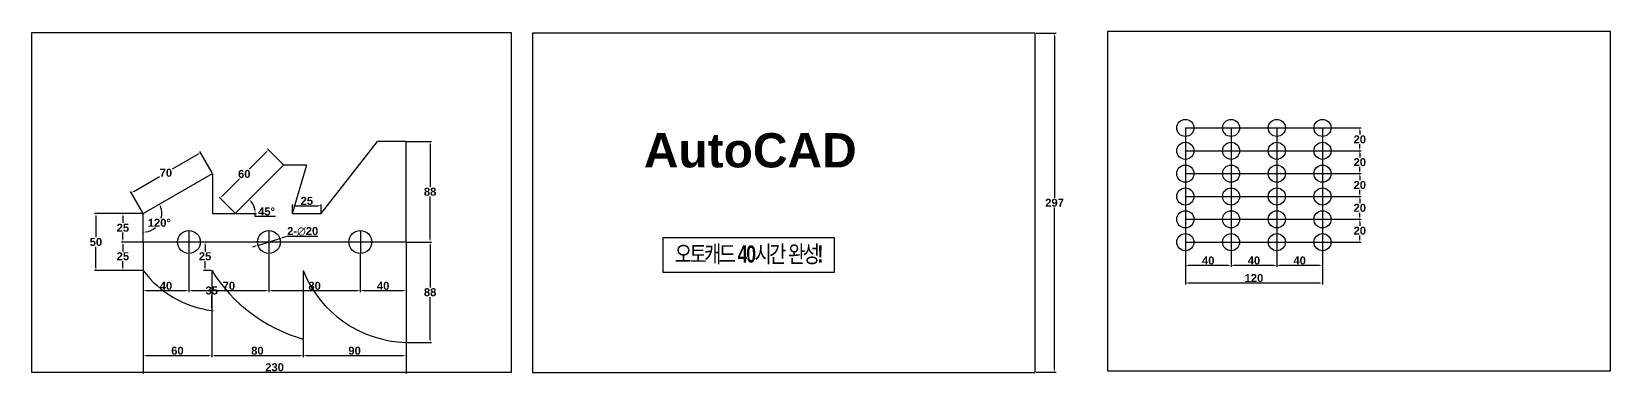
# Model space of a CAD drawing. Header units: millimetres. Extents: x 0 to 12057, y -41 to 471.
# Drawn here: x 2791 to 4172, y -4 to 295 of the extents above; entities that cross this region are included whole.
import ezdxf

# ---------------------------------------------------------------- set-up
doc = ezdxf.new("R2010")
doc.units = ezdxf.units.MM
doc.header["$LTSCALE"] = 2
doc.styles.get("Standard").update_dxf_attribs({"font": 'arialbd.ttf'})
doc.dimstyles.new('ISO-25', dxfattribs={"dimtxt": 7, "dimasz": 2.5, "dimexe": 1.25, "dimexo": 0.625, "dimtad": 1, "dimtih": 1, "dimtoh": 1, "dimdsep": 46, "dimtxsty": 'Standard', "dimcen": 2.5, "dimclrd": 1, "dimclre": 1, "dimclrt": 2, "dimadec": 0, "dimazin": 0, "dimtfac": 1, "dimtmove": 0, "dimatfit": 3, "dimfxl": 1, "dimarcsym": 0})

# ---------------------------------------------------------------- blocks, each defined once
blk = doc.blocks.new('*D20')
at = {"color": 1, "lineweight": -2, "transparency": 16777216}
for p, q in [((3119.5, 110.8), (3141.1, 110.8)), ((3139.9, 108.3), (3139.9, 71)), ((3139.9, 25.3), (3139.9, 62.6)), ((3119.5, 22.8), (3141.1, 22.8))]:
    blk.add_line(p, q, dxfattribs=at)
at = {"color": 1, "transparency": 16777216}
for points in [[(3139.5, 108.3), (3140.3, 108.3), (3139.9, 110.8)], [(3139.5, 25.3), (3140.3, 25.3), (3139.9, 22.8)]]:
    blk.add_solid(points, dxfattribs=at)
at = {"layer": 'Defpoints', "color": 0, "transparency": 16777216}
for p in [(3118.8, 110.8), (3139.9, 110.8), (3118.8, 22.8)]:
    blk.add_point(p, dxfattribs=at)
at = {"color": 2, "transparency": 16777216, "insert": (3139.9, 66.8), "char_height": 7, "attachment_point": 5}
blk.add_mtext('88', dxfattribs=at)
blk = doc.blocks.new('*D21')
at = {"color": 1, "lineweight": -2, "transparency": 16777216}
for p, q in [((3119.5, 198.8), (3141.1, 198.8)), ((3139.9, 196.3), (3139.9, 159)), ((3139.9, 113.3), (3139.9, 150.6)), ((3119.5, 110.8), (3141.1, 110.8))]:
    blk.add_line(p, q, dxfattribs=at)
at = {"color": 1, "transparency": 16777216}
for points in [[(3139.5, 196.3), (3140.3, 196.3), (3139.9, 198.8)], [(3139.5, 113.3), (3140.3, 113.3), (3139.9, 110.8)]]:
    blk.add_solid(points, dxfattribs=at)
at = {"layer": 'Defpoints', "color": 0, "transparency": 16777216}
for p in [(3118.8, 198.8), (3139.9, 198.8), (3118.8, 110.8)]:
    blk.add_point(p, dxfattribs=at)
at = {"color": 2, "transparency": 16777216, "insert": (3139.9, 154.8), "char_height": 7, "attachment_point": 5}
blk.add_mtext('88', dxfattribs=at)
blk = doc.blocks.new('*D22')
at = {"color": 1, "lineweight": -2, "transparency": 16777216}
for p, q in [((2888.8, 85.2), (2888.8, 10.1)), ((2948.8, 50.2), (2948.8, 10.1)), ((2891.3, 11.4), (2946.3, 11.4))]:
    blk.add_line(p, q, dxfattribs=at)
at = {"color": 1, "transparency": 16777216}
for points in [[(2891.3, 11.8), (2891.3, 11), (2888.8, 11.4)], [(2946.3, 11.8), (2946.3, 11), (2948.8, 11.4)]]:
    blk.add_solid(points, dxfattribs=at)
at = {"layer": 'Defpoints', "color": 0, "transparency": 16777216}
for p in [(2888.8, 85.8), (2948.8, 50.8), (2948.8, 11.4)]:
    blk.add_point(p, dxfattribs=at)
at = {"color": 2, "transparency": 16777216, "insert": (2918.8, 15.6), "char_height": 7, "attachment_point": 5}
blk.add_mtext('60', dxfattribs=at)
blk = doc.blocks.new('*D23')
at = {"color": 1, "lineweight": -2, "transparency": 16777216}
for p, q in [((2948.8, 50.2), (2948.8, 10.1)), ((3028.8, 25.2), (3028.8, 10.1)), ((2951.3, 11.4), (3026.3, 11.4))]:
    blk.add_line(p, q, dxfattribs=at)
at = {"color": 1, "transparency": 16777216}
for points in [[(2951.3, 11.8), (2951.3, 11), (2948.8, 11.4)], [(3026.3, 11.8), (3026.3, 11), (3028.8, 11.4)]]:
    blk.add_solid(points, dxfattribs=at)
at = {"layer": 'Defpoints', "color": 0, "transparency": 16777216}
for p in [(2948.8, 50.8), (3028.8, 25.8), (3028.8, 11.4)]:
    blk.add_point(p, dxfattribs=at)
at = {"color": 2, "transparency": 16777216, "insert": (2988.8, 15.6), "char_height": 7, "attachment_point": 5}
blk.add_mtext('80', dxfattribs=at)
blk = doc.blocks.new('*D24')
at = {"color": 1, "lineweight": -2, "transparency": 16777216}
for p, q in [((3028.8, 25.2), (3028.8, 10.1)), ((3118.8, 22.2), (3118.8, 10.1)), ((3031.3, 11.4), (3116.3, 11.4))]:
    blk.add_line(p, q, dxfattribs=at)
at = {"color": 1, "transparency": 16777216}
for points in [[(3031.3, 11.8), (3031.3, 11), (3028.8, 11.4)], [(3116.3, 11.8), (3116.3, 11), (3118.8, 11.4)]]:
    blk.add_solid(points, dxfattribs=at)
at = {"layer": 'Defpoints', "color": 0, "transparency": 16777216}
for p in [(3028.8, 25.8), (3118.8, 22.8), (3118.8, 11.4)]:
    blk.add_point(p, dxfattribs=at)
at = {"color": 2, "transparency": 16777216, "insert": (3073.8, 15.6), "char_height": 7, "attachment_point": 5}
blk.add_mtext('90', dxfattribs=at)
blk = doc.blocks.new('*D25')
at = {"color": 1, "lineweight": -2, "transparency": 16777216}
for p, q in [((2888.8, 85.2), (2888.8, -4.3)), ((3118.8, 22.2), (3118.8, -4.3)), ((2891.3, -3.1), (3116.3, -3.1))]:
    blk.add_line(p, q, dxfattribs=at)
at = {"color": 1, "transparency": 16777216}
for points in [[(2891.3, -2.6), (2891.3, -3.5), (2888.8, -3.1)], [(3116.3, -2.6), (3116.3, -3.5), (3118.8, -3.1)]]:
    blk.add_solid(points, dxfattribs=at)
at = {"layer": 'Defpoints', "color": 0, "transparency": 16777216}
for p in [(2888.8, 85.8), (3118.8, 22.8), (3118.8, -3.1)]:
    blk.add_point(p, dxfattribs=at)
at = {"color": 2, "transparency": 16777216, "insert": (3003.8, 1.1), "char_height": 7, "attachment_point": 5}
blk.add_mtext('230', dxfattribs=at)
blk = doc.blocks.new('*D26')
at = {"color": 1, "lineweight": -2, "transparency": 16777216}
for p, q in [((2888.2, 110.8), (2869.9, 110.8)), ((2871.1, 108.3), (2871.1, 102.5)), ((2888.2, 85.8), (2869.9, 85.8)), ((2871.1, 88.3), (2871.1, 94.1))]:
    blk.add_line(p, q, dxfattribs=at)
at = {"color": 1, "transparency": 16777216}
for points in [[(2870.7, 108.3), (2871.5, 108.3), (2871.1, 110.8)], [(2870.7, 88.3), (2871.5, 88.3), (2871.1, 85.8)]]:
    blk.add_solid(points, dxfattribs=at)
at = {"layer": 'Defpoints', "color": 0, "transparency": 16777216}
for p in [(2871.1, 110.8), (2888.8, 110.8), (2888.8, 85.8)]:
    blk.add_point(p, dxfattribs=at)
at = {"color": 2, "transparency": 16777216, "insert": (2871.1, 98.3), "char_height": 7, "attachment_point": 5}
blk.add_mtext('25', dxfattribs=at)
blk = doc.blocks.new('*D27')
at = {"color": 1, "lineweight": -2, "transparency": 16777216}
for p, q in [((2888.2, 135.8), (2869.9, 135.8)), ((2871.1, 133.3), (2871.1, 127.5)), ((2888.2, 110.8), (2869.9, 110.8)), ((2871.1, 113.3), (2871.1, 119.1))]:
    blk.add_line(p, q, dxfattribs=at)
at = {"color": 1, "transparency": 16777216}
for points in [[(2870.7, 133.3), (2871.5, 133.3), (2871.1, 135.8)], [(2870.7, 113.3), (2871.5, 113.3), (2871.1, 110.8)]]:
    blk.add_solid(points, dxfattribs=at)
at = {"layer": 'Defpoints', "color": 0, "transparency": 16777216}
for p in [(2871.1, 135.8), (2888.8, 135.8), (2888.8, 110.8)]:
    blk.add_point(p, dxfattribs=at)
at = {"color": 2, "transparency": 16777216, "insert": (2871.1, 123.3), "char_height": 7, "attachment_point": 5}
blk.add_mtext('25', dxfattribs=at)
blk = doc.blocks.new('*D28')
at = {"color": 1, "lineweight": -2, "transparency": 16777216}
for p, q in [((2888.2, 135.8), (2846.3, 135.8)), ((2847.5, 133.3), (2847.5, 115)), ((2847.5, 88.3), (2847.5, 106.6)), ((2888.2, 85.8), (2846.3, 85.8))]:
    blk.add_line(p, q, dxfattribs=at)
at = {"color": 1, "transparency": 16777216}
for points in [[(2847.1, 133.3), (2847.9, 133.3), (2847.5, 135.8)], [(2847.1, 88.3), (2847.9, 88.3), (2847.5, 85.8)]]:
    blk.add_solid(points, dxfattribs=at)
at = {"layer": 'Defpoints', "color": 0, "transparency": 16777216}
for p in [(2888.8, 135.8), (2847.5, 85.8), (2888.8, 85.8)]:
    blk.add_point(p, dxfattribs=at)
at = {"color": 2, "transparency": 16777216, "insert": (2847.5, 110.8), "char_height": 7, "attachment_point": 5}
blk.add_mtext('50', dxfattribs=at)
blk = doc.blocks.new('*D29')
at = {"color": 1, "lineweight": -2, "transparency": 16777216}
for p, q in [((2936.9, 187.6), (2914.3, 174.6)), ((2949.1, 171.4), (2938.4, 190)), ((2880.6, 155.1), (2903.1, 168.1)), ((2888.5, 136.4), (2877.8, 155))]:
    blk.add_line(p, q, dxfattribs=at)
at = {"color": 1, "transparency": 16777216}
for points in [[(2936.7, 188), (2937.1, 187.3), (2939, 188.9)], [(2880.4, 155.5), (2880.8, 154.8), (2878.4, 153.9)]]:
    blk.add_solid(points, dxfattribs=at)
at = {"layer": 'Defpoints', "color": 0, "transparency": 16777216}
for p in [(2939, 188.9), (2949.5, 170.8), (2888.8, 135.8)]:
    blk.add_point(p, dxfattribs=at)
at = {"color": 2, "transparency": 16777216, "insert": (2908.7, 171.4), "char_height": 7, "attachment_point": 5}
blk.add_mtext('70', dxfattribs=at)
blk = doc.blocks.new('*D30')
at = {"color": 1, "lineweight": -2, "transparency": 16777216}
for p, q in [((2996.7, 189.9), (2981.5, 174.6)), ((3011.4, 178.7), (2997.6, 192.5)), ((2957.9, 151), (2973.1, 166.2)), ((2969, 136.3), (2955.2, 150.1))]:
    blk.add_line(p, q, dxfattribs=at)
at = {"color": 1, "transparency": 16777216}
for points in [[(2996.5, 190.1), (2997, 189.6), (2998.5, 191.6)], [(2957.6, 151.3), (2958.2, 150.7), (2956.1, 149.2)]]:
    blk.add_solid(points, dxfattribs=at)
at = {"layer": 'Defpoints', "color": 0, "transparency": 16777216}
for p in [(2998.5, 191.6), (3011.9, 178.2), (2969.5, 135.8)]:
    blk.add_point(p, dxfattribs=at)
at = {"color": 2, "transparency": 16777216, "insert": (2977.3, 170.4), "char_height": 7, "attachment_point": 5}
blk.add_mtext('60', dxfattribs=at)
blk = doc.blocks.new('*D31')
at = {"color": 1, "lineweight": -2, "transparency": 16777216}
for p, q in [((2888.8, 110.2), (2888.8, 67)), ((2928.8, 100.2), (2928.8, 67)), ((2891.3, 68.2), (2926.3, 68.2))]:
    blk.add_line(p, q, dxfattribs=at)
at = {"color": 1, "transparency": 16777216}
for points in [[(2891.3, 68.7), (2891.3, 67.8), (2888.8, 68.2)], [(2926.3, 68.7), (2926.3, 67.8), (2928.8, 68.2)]]:
    blk.add_solid(points, dxfattribs=at)
at = {"layer": 'Defpoints', "color": 0, "transparency": 16777216}
for p in [(2888.8, 110.8), (2928.8, 100.8), (2928.8, 68.2)]:
    blk.add_point(p, dxfattribs=at)
at = {"color": 2, "transparency": 16777216, "insert": (2908.8, 72.4), "char_height": 7, "attachment_point": 5}
blk.add_mtext('40', dxfattribs=at)
blk = doc.blocks.new('*D32')
at = {"color": 1, "lineweight": -2, "transparency": 16777216}
for p, q in [((2928.8, 100.2), (2928.8, 67)), ((2998.8, 100.2), (2998.8, 67)), ((2931.3, 68.2), (2996.3, 68.2))]:
    blk.add_line(p, q, dxfattribs=at)
at = {"color": 1, "transparency": 16777216}
for points in [[(2931.3, 68.7), (2931.3, 67.8), (2928.8, 68.2)], [(2996.3, 68.7), (2996.3, 67.8), (2998.8, 68.2)]]:
    blk.add_solid(points, dxfattribs=at)
at = {"layer": 'Defpoints', "color": 0, "transparency": 16777216}
for p in [(2928.8, 100.8), (2998.8, 100.8), (2998.8, 68.2)]:
    blk.add_point(p, dxfattribs=at)
at = {"color": 2, "transparency": 16777216, "insert": (2963.8, 72.4), "char_height": 7, "attachment_point": 5}
blk.add_mtext('70', dxfattribs=at)
blk = doc.blocks.new('*D33')
at = {"color": 1, "lineweight": -2, "transparency": 16777216}
for p, q in [((2998.8, 100.2), (2998.8, 67)), ((3078.8, 100.2), (3078.8, 67)), ((3001.3, 68.2), (3076.3, 68.2))]:
    blk.add_line(p, q, dxfattribs=at)
at = {"color": 1, "transparency": 16777216}
for points in [[(3001.3, 68.7), (3001.3, 67.8), (2998.8, 68.2)], [(3076.3, 68.7), (3076.3, 67.8), (3078.8, 68.2)]]:
    blk.add_solid(points, dxfattribs=at)
at = {"layer": 'Defpoints', "color": 0, "transparency": 16777216}
for p in [(2998.8, 100.8), (3078.8, 100.8), (3078.8, 68.2)]:
    blk.add_point(p, dxfattribs=at)
at = {"color": 2, "transparency": 16777216, "insert": (3038.8, 72.4), "char_height": 7, "attachment_point": 5}
blk.add_mtext('80', dxfattribs=at)
blk = doc.blocks.new('*D34')
at = {"color": 1, "lineweight": -2, "transparency": 16777216}
for p, q in [((3078.8, 100.2), (3078.8, 67)), ((3118.8, 110.2), (3118.8, 67)), ((3081.3, 68.2), (3116.3, 68.2))]:
    blk.add_line(p, q, dxfattribs=at)
at = {"color": 1, "transparency": 16777216}
for points in [[(3081.3, 68.7), (3081.3, 67.8), (3078.8, 68.2)], [(3116.3, 68.7), (3116.3, 67.8), (3118.8, 68.2)]]:
    blk.add_solid(points, dxfattribs=at)
at = {"layer": 'Defpoints', "color": 0, "transparency": 16777216}
for p in [(3118.8, 110.8), (3078.8, 100.8), (3118.8, 68.2)]:
    blk.add_point(p, dxfattribs=at)
at = {"color": 2, "transparency": 16777216, "insert": (3098.8, 72.4), "char_height": 7, "attachment_point": 5}
blk.add_mtext('40', dxfattribs=at)
blk = doc.blocks.new('*D35')
at = {"color": 1, "lineweight": -2, "transparency": 16777216}
for p, q in [((2948.8, 83.3), (2948.8, 72.5)), ((2949.5, 85.8), (2950.1, 85.8)), ((2948.8, 53.3), (2948.8, 64.1)), ((2949.5, 50.8), (2950.1, 50.8))]:
    blk.add_line(p, q, dxfattribs=at)
at = {"color": 1, "transparency": 16777216}
for points in [[(2948.4, 83.3), (2949.3, 83.3), (2948.8, 85.8)], [(2948.4, 53.3), (2949.3, 53.3), (2948.8, 50.8)]]:
    blk.add_solid(points, dxfattribs=at)
at = {"layer": 'Defpoints', "color": 0, "transparency": 16777216}
for p in [(2948.8, 85.8), (2948.8, 50.8), (2948.8, 50.8)]:
    blk.add_point(p, dxfattribs=at)
at = {"color": 2, "transparency": 16777216, "insert": (2948.8, 68.3), "char_height": 7, "attachment_point": 5}
blk.add_mtext('35', dxfattribs=at)
blk = doc.blocks.new('*D36')
at = {"color": 1, "lineweight": -2, "transparency": 16777216}
for p, q in [((2948.2, 110.8), (2941.7, 110.8)), ((2943, 108.3), (2943, 102.5)), ((2948.2, 85.8), (2941.7, 85.8)), ((2943, 88.3), (2943, 94.1))]:
    blk.add_line(p, q, dxfattribs=at)
at = {"color": 1, "transparency": 16777216}
for points in [[(2942.6, 108.3), (2943.4, 108.3), (2943, 110.8)], [(2942.6, 88.3), (2943.4, 88.3), (2943, 85.8)]]:
    blk.add_solid(points, dxfattribs=at)
at = {"layer": 'Defpoints', "color": 0, "transparency": 16777216}
for p in [(2948.8, 110.8), (2943, 85.8), (2948.8, 85.8)]:
    blk.add_point(p, dxfattribs=at)
at = {"color": 2, "transparency": 16777216, "insert": (2943, 98.3), "char_height": 7, "attachment_point": 5}
blk.add_mtext('25', dxfattribs=at)
blk = doc.blocks.new('*D37')
at = {"color": 1, "lineweight": -2, "transparency": 16777216}
for start, end in [(345.879, 21.2577), (278.7423, 310.8847)]:
    blk.add_arc((2888.8, 135.8), 16.4, start, end, dxfattribs=at)
at = {"color": 1, "transparency": 16777216}
for points in [[(2903.7, 141.6), (2904.5, 142), (2903, 144)], [(2891.4, 119.2), (2891.3, 120), (2888.8, 119.4)]]:
    blk.add_solid(points, dxfattribs=at)
at = {"layer": 'Defpoints', "color": 0, "transparency": 16777216}
for p in [(2949.5, 170.8), (2888.8, 135.8), (2888.8, 135.8), (2888.8, 110.8), (2899.4, 123.3)]:
    blk.add_point(p, dxfattribs=at)
at = {"color": 2, "transparency": 16777216, "insert": (2903, 127.6), "char_height": 7, "attachment_point": 5}
blk.add_mtext('120°', dxfattribs=at)
blk = doc.blocks.new('*D38')
at = {"color": 1, "lineweight": -2, "transparency": 16777216}
for p, q in [((2970.1, 135.8), (2988.1, 135.8)), ((2986.6, 133.3), (3004.5, 133.3))]:
    blk.add_line(p, q, dxfattribs=at)
for start, end in [(8.259, 36.741), (351.741, 360)]:
    blk.add_arc((2969.5, 135.8), 17.4, start, end, dxfattribs=at)
at = {"color": 1, "transparency": 16777216}
for points in [[(2983.1, 145.9), (2983.7, 146.5), (2981.7, 148.1)], [(2987.1, 138.3), (2986.2, 138.3), (2986.8, 135.8)]]:
    blk.add_solid(points, dxfattribs=at)
at = {"layer": 'Defpoints', "color": 0, "transparency": 16777216}
for p in [(3011.9, 178.2), (2984.5, 144.5), (2949.5, 135.8), (2969.5, 135.8), (2969.5, 135.8)]:
    blk.add_point(p, dxfattribs=at)
at = {"color": 2, "transparency": 16777216, "insert": (2996.8, 137.5), "char_height": 7, "attachment_point": 5}
blk.add_mtext('45°', dxfattribs=at)
blk = doc.blocks.new('*D39')
at = {"color": 1, "lineweight": -2, "transparency": 16777216}
for p, q in [((2989.3, 107.8), (3008.4, 113.8)), ((3014.6, 115.7), (3010.8, 114.5)), ((3041.6, 115.7), (3014.6, 115.7)), ((2986.9, 107.1), (2984.5, 106.4))]:
    blk.add_line(p, q, dxfattribs=at)
at = {"color": 1, "transparency": 16777216}
for points in [[(3010.6, 114.9), (3010.9, 114.2), (3008.4, 113.8)], [(2986.8, 107.5), (2987, 106.7), (2989.3, 107.8)]]:
    blk.add_solid(points, dxfattribs=at)
at = {"layer": 'Defpoints', "color": 0, "transparency": 16777216}
for p in [(3008.4, 113.8), (2989.3, 107.8)]:
    blk.add_point(p, dxfattribs=at)
at = {"color": 2, "transparency": 16777216, "insert": (3028.4, 120.2), "char_height": 7, "attachment_point": 5}
blk.add_mtext('2-∅20', dxfattribs=at)
blk = doc.blocks.new('*D40')
at = {"color": 1, "lineweight": -2, "transparency": 16777216}
for p, q in [((3019.5, 136.4), (3019.5, 143.8)), ((3022, 142.6), (3042, 142.6)), ((3044.5, 136.4), (3044.5, 143.8))]:
    blk.add_line(p, q, dxfattribs=at)
at = {"color": 1, "transparency": 16777216}
for points in [[(3022, 143), (3022, 142.1), (3019.5, 142.6)], [(3042, 143), (3042, 142.1), (3044.5, 142.6)]]:
    blk.add_solid(points, dxfattribs=at)
at = {"layer": 'Defpoints', "color": 0, "transparency": 16777216}
for p in [(3044.5, 142.6), (3019.5, 135.8), (3044.5, 135.8)]:
    blk.add_point(p, dxfattribs=at)
at = {"color": 2, "transparency": 16777216, "insert": (3032, 146.8), "char_height": 7, "attachment_point": 5}
blk.add_mtext('25', dxfattribs=at)
blk = doc.blocks.new('*D41')
at = {"color": 1, "lineweight": -2, "transparency": 16777216}
for p, q in [((3670, 293.7), (3687.5, 293.7)), ((3686.2, 291.2), (3686.2, 149.4)), ((3686.2, -0.8), (3686.2, 141)), ((3670, -3.3), (3687.5, -3.3))]:
    blk.add_line(p, q, dxfattribs=at)
at = {"color": 1, "transparency": 16777216}
for points in [[(3685.8, 291.2), (3686.7, 291.2), (3686.2, 293.7)], [(3685.8, -0.8), (3686.7, -0.8), (3686.2, -3.3)]]:
    blk.add_solid(points, dxfattribs=at)
at = {"layer": 'Defpoints', "color": 0, "transparency": 16777216}
for p in [(3669.3, 293.7), (3669.3, -3.3), (3686.2, -3.3)]:
    blk.add_point(p, dxfattribs=at)
at = {"color": 2, "transparency": 16777216, "insert": (3686.2, 145.2), "char_height": 7, "attachment_point": 5}
blk.add_mtext('297', dxfattribs=at)
blk = doc.blocks.new('*D42')
at = {"color": 1, "lineweight": -2, "transparency": 16777216}
for p, q in [((3800.6, 110.1), (3800.6, 89.1)), ((3840.6, 110.1), (3840.6, 89.1)), ((3803.1, 90.4), (3838.1, 90.4))]:
    blk.add_line(p, q, dxfattribs=at)
at = {"color": 1, "transparency": 16777216}
for points in [[(3803.1, 90.8), (3803.1, 89.9), (3800.6, 90.4)], [(3838.1, 90.8), (3838.1, 89.9), (3840.6, 90.4)]]:
    blk.add_solid(points, dxfattribs=at)
at = {"layer": 'Defpoints', "color": 0, "transparency": 16777216}
for p in [(3800.6, 110.7), (3840.6, 110.7), (3840.6, 90.4)]:
    blk.add_point(p, dxfattribs=at)
at = {"color": 2, "transparency": 16777216, "insert": (3820.6, 94.6), "char_height": 7, "attachment_point": 5}
blk.add_mtext('40', dxfattribs=at)
blk = doc.blocks.new('*D43')
at = {"color": 1, "lineweight": -2, "transparency": 16777216}
for p, q in [((3840.6, 110.1), (3840.6, 89.1)), ((3880.6, 110.1), (3880.6, 89.1)), ((3843.1, 90.4), (3878.1, 90.4))]:
    blk.add_line(p, q, dxfattribs=at)
at = {"color": 1, "transparency": 16777216}
for points in [[(3843.1, 90.8), (3843.1, 89.9), (3840.6, 90.4)], [(3878.1, 90.8), (3878.1, 89.9), (3880.6, 90.4)]]:
    blk.add_solid(points, dxfattribs=at)
at = {"layer": 'Defpoints', "color": 0, "transparency": 16777216}
for p in [(3840.6, 110.7), (3880.6, 110.7), (3880.6, 90.4)]:
    blk.add_point(p, dxfattribs=at)
at = {"color": 2, "transparency": 16777216, "insert": (3860.6, 94.6), "char_height": 7, "attachment_point": 5}
blk.add_mtext('40', dxfattribs=at)
blk = doc.blocks.new('*D44')
at = {"color": 1, "lineweight": -2, "transparency": 16777216}
for p, q in [((3880.6, 110.1), (3880.6, 89.1)), ((3920.6, 110.1), (3920.6, 89.1)), ((3883.1, 90.4), (3918.1, 90.4))]:
    blk.add_line(p, q, dxfattribs=at)
at = {"color": 1, "transparency": 16777216}
for points in [[(3883.1, 90.8), (3883.1, 89.9), (3880.6, 90.4)], [(3918.1, 90.8), (3918.1, 89.9), (3920.6, 90.4)]]:
    blk.add_solid(points, dxfattribs=at)
at = {"layer": 'Defpoints', "color": 0, "transparency": 16777216}
for p in [(3880.6, 110.7), (3920.6, 110.7), (3920.6, 90.4)]:
    blk.add_point(p, dxfattribs=at)
at = {"color": 2, "transparency": 16777216, "insert": (3900.6, 94.6), "char_height": 7, "attachment_point": 5}
blk.add_mtext('40', dxfattribs=at)
blk = doc.blocks.new('*D45')
at = {"color": 1, "lineweight": -2, "transparency": 16777216}
for p, q in [((3800.6, 110.1), (3800.6, 73.7)), ((3920.6, 110.1), (3920.6, 73.7)), ((3803.1, 75), (3918.1, 75))]:
    blk.add_line(p, q, dxfattribs=at)
at = {"color": 1, "transparency": 16777216}
for points in [[(3803.1, 75.4), (3803.1, 74.5), (3800.6, 75)], [(3918.1, 75.4), (3918.1, 74.5), (3920.6, 75)]]:
    blk.add_solid(points, dxfattribs=at)
at = {"layer": 'Defpoints', "color": 0, "transparency": 16777216}
for p in [(3800.6, 110.7), (3920.6, 110.7), (3920.6, 75)]:
    blk.add_point(p, dxfattribs=at)
at = {"color": 2, "transparency": 16777216, "insert": (3860.6, 79.2), "char_height": 7, "attachment_point": 5}
blk.add_mtext('120', dxfattribs=at)
blk = doc.blocks.new('*D46')
at = {"color": 1, "lineweight": -2, "transparency": 16777216}
for p, q in [((3921.2, 130.7), (3954.5, 130.7)), ((3953.2, 128.2), (3953.2, 124.9)), ((3921.2, 110.7), (3954.5, 110.7)), ((3953.2, 113.2), (3953.2, 116.5))]:
    blk.add_line(p, q, dxfattribs=at)
at = {"color": 1, "transparency": 16777216}
for points in [[(3952.8, 128.2), (3953.7, 128.2), (3953.2, 130.7)], [(3952.8, 113.2), (3953.7, 113.2), (3953.2, 110.7)]]:
    blk.add_solid(points, dxfattribs=at)
at = {"layer": 'Defpoints', "color": 0, "transparency": 16777216}
for p in [(3920.6, 130.7), (3953.2, 130.7), (3920.6, 110.7)]:
    blk.add_point(p, dxfattribs=at)
at = {"color": 2, "transparency": 16777216, "insert": (3953.2, 120.7), "char_height": 7, "attachment_point": 5}
blk.add_mtext('20', dxfattribs=at)
blk = doc.blocks.new('*D47')
at = {"color": 1, "lineweight": -2, "transparency": 16777216}
for p, q in [((3921.2, 150.7), (3954.5, 150.7)), ((3953.2, 148.2), (3953.2, 144.9)), ((3921.2, 130.7), (3954.5, 130.7)), ((3953.2, 133.2), (3953.2, 136.5))]:
    blk.add_line(p, q, dxfattribs=at)
at = {"color": 1, "transparency": 16777216}
for points in [[(3952.8, 148.2), (3953.7, 148.2), (3953.2, 150.7)], [(3952.8, 133.2), (3953.7, 133.2), (3953.2, 130.7)]]:
    blk.add_solid(points, dxfattribs=at)
at = {"layer": 'Defpoints', "color": 0, "transparency": 16777216}
for p in [(3920.6, 150.7), (3953.2, 150.7), (3920.6, 130.7)]:
    blk.add_point(p, dxfattribs=at)
at = {"color": 2, "transparency": 16777216, "insert": (3953.2, 140.7), "char_height": 7, "attachment_point": 5}
blk.add_mtext('20', dxfattribs=at)
blk = doc.blocks.new('*D48')
at = {"color": 1, "lineweight": -2, "transparency": 16777216}
for p, q in [((3921.2, 170.7), (3954.5, 170.7)), ((3953.2, 168.2), (3953.2, 164.9)), ((3953.2, 153.2), (3953.2, 156.5)), ((3921.2, 150.7), (3954.5, 150.7))]:
    blk.add_line(p, q, dxfattribs=at)
at = {"color": 1, "transparency": 16777216}
for points in [[(3952.8, 168.2), (3953.7, 168.2), (3953.2, 170.7)], [(3952.8, 153.2), (3953.7, 153.2), (3953.2, 150.7)]]:
    blk.add_solid(points, dxfattribs=at)
at = {"layer": 'Defpoints', "color": 0, "transparency": 16777216}
for p in [(3920.6, 170.7), (3953.2, 170.7), (3920.6, 150.7)]:
    blk.add_point(p, dxfattribs=at)
at = {"color": 2, "transparency": 16777216, "insert": (3953.2, 160.7), "char_height": 7, "attachment_point": 5}
blk.add_mtext('20', dxfattribs=at)
blk = doc.blocks.new('*D49')
at = {"color": 1, "lineweight": -2, "transparency": 16777216}
for p, q in [((3921.2, 190.7), (3954.5, 190.7)), ((3953.2, 188.2), (3953.2, 184.9)), ((3921.2, 170.7), (3954.5, 170.7)), ((3953.2, 173.2), (3953.2, 176.5))]:
    blk.add_line(p, q, dxfattribs=at)
at = {"color": 1, "transparency": 16777216}
for points in [[(3952.8, 188.2), (3953.7, 188.2), (3953.2, 190.7)], [(3952.8, 173.2), (3953.7, 173.2), (3953.2, 170.7)]]:
    blk.add_solid(points, dxfattribs=at)
at = {"layer": 'Defpoints', "color": 0, "transparency": 16777216}
for p in [(3920.6, 190.7), (3953.2, 190.7), (3920.6, 170.7)]:
    blk.add_point(p, dxfattribs=at)
at = {"color": 2, "transparency": 16777216, "insert": (3953.2, 180.7), "char_height": 7, "attachment_point": 5}
blk.add_mtext('20', dxfattribs=at)
blk = doc.blocks.new('*D50')
at = {"color": 1, "lineweight": -2, "transparency": 16777216}
for p, q in [((3921.2, 210.7), (3954.5, 210.7)), ((3953.2, 208.2), (3953.2, 204.9)), ((3953.2, 193.2), (3953.2, 196.5)), ((3921.2, 190.7), (3954.5, 190.7))]:
    blk.add_line(p, q, dxfattribs=at)
at = {"color": 1, "transparency": 16777216}
for points in [[(3952.8, 208.2), (3953.7, 208.2), (3953.2, 210.7)], [(3952.8, 193.2), (3953.7, 193.2), (3953.2, 190.7)]]:
    blk.add_solid(points, dxfattribs=at)
at = {"layer": 'Defpoints', "color": 0, "transparency": 16777216}
for p in [(3920.6, 210.7), (3953.2, 210.7), (3920.6, 190.7)]:
    blk.add_point(p, dxfattribs=at)
at = {"color": 2, "transparency": 16777216, "insert": (3953.2, 200.7), "char_height": 7, "attachment_point": 5}
blk.add_mtext('20', dxfattribs=at)

msp = doc.modelspace()

# ---------------------------------------------------------------- linework, layer by layer
for p, q in [((3800.606, 210.706), (3920.606, 210.706)), ((3800.606, 210.706), (3800.606, 110.706)), ((3840.606, 210.706), (3840.606, 110.706)), ((3880.606, 210.706), (3880.606, 110.706)), ((3920.606, 210.706), (3920.606, 110.706)), ((3044.456, 135.824), (3093.835, 198.824)), ((3118.835, 198.824), (3093.835, 198.824)), ((3118.835, 110.824), (3118.835, 198.824)), ((3800.606, 190.706), (3920.606, 190.706)), ((3800.606, 190.706), (3920.606, 190.706)), ((2888.835, 135.824), (2949.456, 170.824)), ((2949.456, 170.824), (2949.456, 135.824)), ((2969.456, 135.824), (3011.883, 178.25)), ((3011.883, 178.25), (3031.883, 178.25)), ((3019.456, 135.824), (3031.883, 178.25)), ((3800.606, 170.706), (3920.606, 170.706)), ((3800.606, 170.706), (3920.606, 170.706)), ((3800.606, 170.706), (3920.606, 170.706)), ((3800.606, 150.706), (3920.606, 150.706)), ((3800.606, 150.706), (3920.606, 150.706)), ((3800.606, 150.706), (3920.606, 150.706)), ((2888.835, 110.824), (2888.835, 135.824)), ((2949.456, 135.824), (2969.456, 135.824)), ((3019.456, 135.824), (3044.456, 135.824)), ((3800.606, 130.706), (3920.606, 130.706)), ((3800.606, 130.706), (3920.606, 130.706)), ((3800.606, 130.706), (3920.606, 130.706)), ((2888.835, 110.824), (3118.835, 110.824)), ((2888.835, 110.824), (2888.835, 85.824)), ((2928.835, 120.824), (2928.835, 100.824)), ((2928.835, 110.824), (2998.835, 110.824)), ((2998.835, 120.824), (2998.835, 100.824)), ((2998.835, 110.824), (3078.835, 110.824)), ((3078.835, 120.824), (3078.835, 100.824)), ((3118.835, 110.824), (3118.835, 22.824)), ((3800.606, 110.706), (3920.606, 110.706)), ((3800.606, 110.706), (3920.606, 110.706)), ((3800.606, 110.706), (3920.606, 110.706)), ((2948.835, 85.824), (2948.835, 50.824)), ((3028.835, 85.824), (3028.835, 25.824))]:
    msp.add_line(p, q)
for points in [[(2791.215, -3.053), (3211.215, -3.053), (3211.215, 293.947), (2791.215, 293.947)], [(3229.332, -3.346), (3669.332, -3.346), (3669.332, 293.654), (3229.332, 293.654)], [(3732.482, -1.881), (4172.482, -1.881), (4172.482, 295.119), (3732.482, 295.119)], [(3343.548, 84.474), (3493.548, 84.474), (3493.548, 114.474), (3343.548, 114.474)]]:
    msp.add_lwpolyline(points, close=True)
for centre, radius in [((3800.606, 210.706), 7.5), ((3840.606, 210.706), 7.5), ((3880.606, 210.706), 7.5), ((3920.606, 210.706), 7.5), ((3800.606, 190.706), 7.5), ((3800.606, 190.706), 7.5), ((3840.606, 190.706), 7.5), ((3840.606, 190.706), 7.5), ((3880.606, 190.706), 7.5), ((3880.606, 190.706), 7.5), ((3920.606, 190.706), 7.5), ((3920.606, 190.706), 7.5), ((3800.606, 170.706), 7.5), ((3800.606, 170.706), 7.5), ((3800.606, 170.706), 7.5), ((3840.606, 170.706), 7.5), ((3840.606, 170.706), 7.5), ((3840.606, 170.706), 7.5), ((3880.606, 170.706), 7.5), ((3880.606, 170.706), 7.5), ((3880.606, 170.706), 7.5), ((3920.606, 170.706), 7.5), ((3920.606, 170.706), 7.5), ((3920.606, 170.706), 7.5), ((3800.606, 150.706), 7.5), ((3800.606, 150.706), 7.5), ((3800.606, 150.706), 7.5), ((3840.606, 150.706), 7.5), ((3840.606, 150.706), 7.5), ((3840.606, 150.706), 7.5), ((3880.606, 150.706), 7.5), ((3880.606, 150.706), 7.5), ((3880.606, 150.706), 7.5), ((3920.606, 150.706), 7.5), ((3920.606, 150.706), 7.5), ((3920.606, 150.706), 7.5), ((3800.606, 130.706), 7.5), ((3800.606, 130.706), 7.5), ((3800.606, 130.706), 7.5), ((3840.606, 130.706), 7.5), ((3840.606, 130.706), 7.5), ((3840.606, 130.706), 7.5), ((3880.606, 130.706), 7.5), ((3880.606, 130.706), 7.5), ((3880.606, 130.706), 7.5), ((3920.606, 130.706), 7.5), ((3920.606, 130.706), 7.5), ((3920.606, 130.706), 7.5), ((2928.835, 110.824), 10), ((2998.835, 110.824), 10), ((3078.835, 110.824), 10), ((3800.606, 110.706), 7.5), ((3800.606, 110.706), 7.5), ((3800.606, 110.706), 7.5), ((3840.606, 110.706), 7.5), ((3840.606, 110.706), 7.5), ((3840.606, 110.706), 7.5), ((3880.606, 110.706), 7.5), ((3880.606, 110.706), 7.5), ((3880.606, 110.706), 7.5), ((3920.606, 110.706), 7.5), ((3920.606, 110.706), 7.5), ((3920.606, 110.706), 7.5)]:
    msp.add_circle(centre, radius)
for centre, radius, start, end in [((2960.67, 140.042), 90, 217.043862, 262.443263), ((3067.295, 160.437), 140, 212.20527, 254.054935), ((3121.755, 122.781), 100, 201.689319, 268.32664)]:
    msp.add_arc(centre, radius, start, end)

# ---------------------------------------------------------------- texts
msp.add_text('AutoCAD', height=30).set_placement((3326.865, 176.14))
at = {"insert": (3418.548, 99.474), "char_height": 15, "width": 150, "attachment_point": 5}
msp.add_mtext('{\\fGulim|b1|i0|c129|p50;\\W0.8;\\T0.8;오토캐드 40시간 완성!}', dxfattribs=at)

# ---------------------------------------------------------------- dimensions: what is measured, and where the dimension line sits
for base, p1, p2, angle, picture, middle in [((3686.235, -3.346), (3669.332, 293.654), (3669.332, -3.346), 90, '*D41', (3686.235, 145.154)), ((3953.244, 210.706), (3920.606, 190.706), (3920.606, 210.706), 270, '*D50', (3953.244, 200.706)), ((3139.893, 198.824), (3118.835, 110.824), (3118.835, 198.824), 270, '*D21', (3139.893, 154.824)), ((3953.244, 190.706), (3920.606, 170.706), (3920.606, 190.706), 270, '*D49', (3953.244, 180.706)), ((3953.244, 170.706), (3920.606, 150.706), (3920.606, 170.706), 270, '*D48', (3953.244, 160.706)), ((3953.244, 150.706), (3920.606, 130.706), (3920.606, 150.706), 270, '*D47', (3953.244, 140.706)), ((2847.518, 85.824), (2888.835, 135.824), (2888.835, 85.824), 90, '*D28', (2847.518, 110.824)), ((2871.103, 135.824), (2888.835, 110.824), (2888.835, 135.824), 270, '*D27', (2871.103, 123.324)), ((3953.244, 130.706), (3920.606, 110.706), (3920.606, 130.706), 270, '*D46', (3953.244, 120.706)), ((2871.103, 110.824), (2888.835, 85.824), (2888.835, 110.824), 270, '*D26', (2871.103, 98.324)), ((2942.988, 85.824), (2948.835, 110.824), (2948.835, 85.824), 90, '*D36', (2942.988, 98.324)), ((3139.893, 110.824), (3118.835, 22.824), (3118.835, 110.824), 270, '*D20', (3139.893, 66.824)), ((2948.835, 50.824), (2948.835, 85.824), (2948.835, 50.824), 90, '*D35', (2948.835, 68.324))]:
    dim = msp.add_linear_dim(base=base, p1=p1, p2=p2, angle=angle, dimstyle='ISO-25')
    dim.commit()
    dim.dimension.update_dxf_attribs({"geometry": picture, "text_midpoint": middle})
for p1, p2, distance, picture, middle in [((2888.835, 135.824), (2949.456, 170.824), 20.853, '*D29', (2908.719, 171.383)), ((2969.456, 135.824), (3011.883, 178.25), 18.905, '*D30', (2977.302, 170.405))]:
    dim = msp.add_aligned_dim(p1=p1, p2=p2, distance=distance, dimstyle='ISO-25')
    dim.commit()
    dim.dimension.update_dxf_attribs({"geometry": picture, "text_midpoint": middle})
for base, line1, line2, picture, middle in [((2899.377, 123.26), ((2888.835, 110.824), (2888.835, 135.824)), ((2888.835, 135.824), (2949.456, 170.824)), '*D37', (2903.038, 127.623)), ((2984.489, 144.503), ((2949.456, 135.824), (2969.456, 135.824)), ((2969.456, 135.824), (3011.883, 178.25)), '*D38', (2996.836, 137.529))]:
    dim = msp.add_angular_dim_2l(base=base, line1=line1, line2=line2, dimstyle='ISO-25')
    dim.commit()
    dim.dimension.update_dxf_attribs({"geometry": picture, "text_midpoint": middle})
for base, p1, p2, picture, middle in [((3044.456, 142.557), (3019.456, 135.824), (3044.456, 135.824), '*D40', (3031.956, 146.756)), ((2928.835, 68.242), (2888.835, 110.824), (2928.835, 100.824), '*D31', (2908.835, 72.441)), ((3118.835, 68.242), (3078.835, 100.824), (3118.835, 110.824), '*D34', (3098.835, 72.441)), ((3840.606, 90.364), (3800.606, 110.706), (3840.606, 110.706), '*D42', (3820.606, 94.563)), ((3920.606, 74.954), (3800.606, 110.706), (3920.606, 110.706), '*D45', (3860.606, 79.153)), ((3880.606, 90.364), (3840.606, 110.706), (3880.606, 110.706), '*D43', (3860.606, 94.563)), ((3920.606, 90.364), (3880.606, 110.706), (3920.606, 110.706), '*D44', (3900.606, 94.563)), ((2998.835, 68.242), (2928.835, 100.824), (2998.835, 100.824), '*D32', (2963.835, 72.441)), ((3078.835, 68.242), (2998.835, 100.824), (3078.835, 100.824), '*D33', (3038.835, 72.443)), ((2948.835, 11.384), (2888.835, 85.824), (2948.835, 50.824), '*D22', (2918.835, 15.583)), ((3118.835, -3.053), (2888.835, 85.824), (3118.835, 22.824), '*D25', (3003.835, 1.146)), ((3028.835, 11.384), (2948.835, 50.824), (3028.835, 25.824), '*D23', (2988.835, 15.585)), ((3118.835, 11.384), (3028.835, 25.824), (3118.835, 22.824), '*D24', (3073.835, 15.585))]:
    dim = msp.add_linear_dim(base=base, p1=p1, p2=p2, dimstyle='ISO-25')
    dim.commit()
    dim.dimension.update_dxf_attribs({"geometry": picture, "text_midpoint": middle})
dim = msp.add_diameter_dim_2p(p1=(2989.289, 107.844), p2=(3008.38, 113.803), text='2-<>', dimstyle='ISO-25')
dim.commit()
dim.dimension.update_dxf_attribs({"geometry": '*D39', "text_midpoint": (3028.418, 115.734), "dimtype": 163})

doc.saveas('drawing.dxf')
